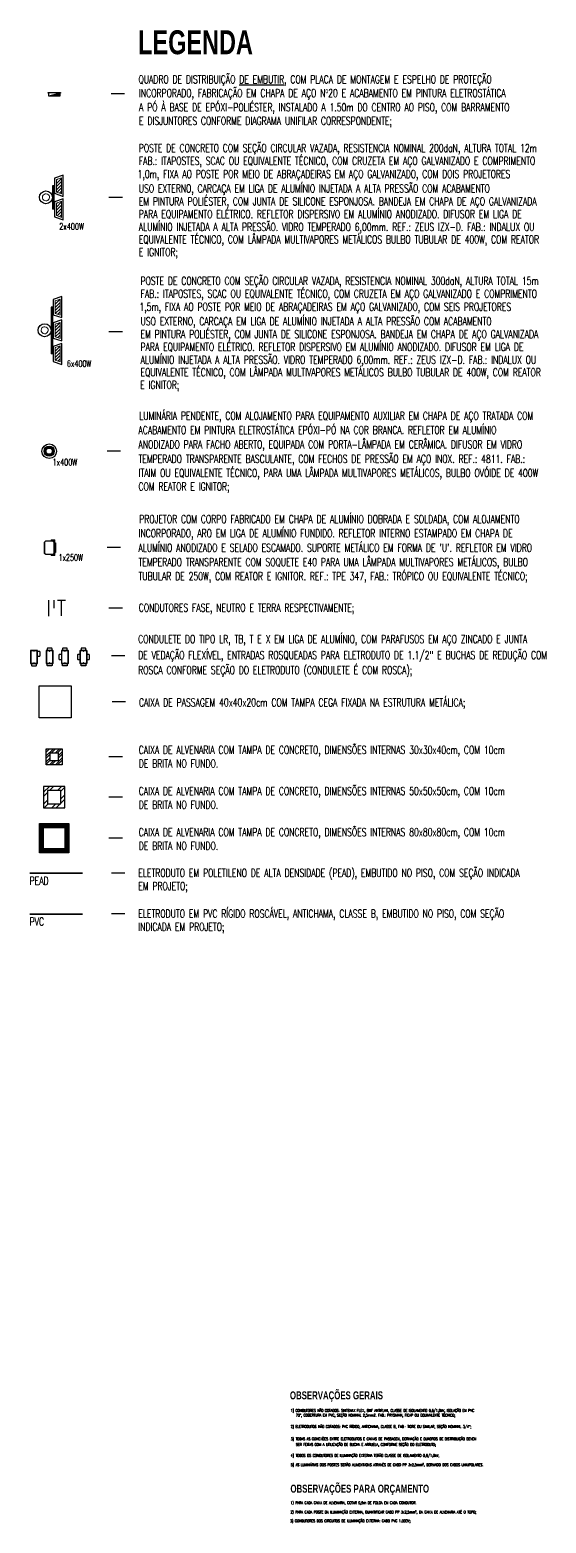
# Model space of a CAD drawing. Header units: millimetres. Extents: x 206 to 837, y 40 to 323.
# Drawn here: x 378.3 to 397.7, y 66.5 to 122.5 of the extents above; entities that cross this region are included whole.
import ezdxf

# ---------------------------------------------------------------- set-up
doc = ezdxf.new("R2010")
doc.units = ezdxf.units.MM
doc.set_wipeout_variables(frame=1)
doc.linetypes.add('HIDDEN', pattern=[9.525, 6.35, -3.175])
for name, color, linetype, lineweight in [('I-CAIXAS', 3, 'Continuous', 30), ('I-ELET_PISO', 5, 'HIDDEN', 35), ('I-FIAÇÃO', 2, 'Continuous', 25), ('I-LUMINÁRIA_EXT', 4, 'Continuous', 25), ('I-LUMINÁRIA_INT', 4, 'Continuous', 30), ('I-PONTO_ELE', 4, 'Continuous', 30), ('I-PROJETOR', 4, 'Continuous', 25), ('I-TEXTOS', 2, 'Continuous', 25)]:
    doc.layers.add(name, color=color, linetype=linetype, lineweight=lineweight)
doc.styles.add('ROMANS', font='ROMANS.SHX', dxfattribs={"height": 0.25})
doc.styles.add('SANSSERIFBOLD', font='sasb____.pfb')

# ---------------------------------------------------------------- blocks, each defined once
blk = doc.blocks.new('POSTE PROJETOR')
at = {"layer": 'I-LUMINÁRIA_EXT', "lineweight": 0}
h = blk.add_hatch(dxfattribs=at)
h.set_pattern_fill('ANSI31', color=9, scale=0.5625, angle=-90, style=0)
h.set_pattern_definition([(315, (13.54332, -417.67779), (0.049718446, 0.049718446), [])])
h.paths.add_polyline_path([(0.101, -0.918), (0.045, -1.075), (0.548, -1.075), (0.493, -0.918)])
h = blk.add_hatch(dxfattribs=at)
h.set_pattern_fill('ANSI31', color=9, scale=0.5625, angle=-90, style=0)
h.set_pattern_definition([(315, (14.279395, -417.67779), (0.049718446, 0.049718446), [])])
h.paths.add_polyline_path([(0.837, -0.918), (0.782, -1.075), (1.285, -1.075), (1.229, -0.918)])
at = {"layer": 'I-LUMINÁRIA_EXT'}
for p, q in [((0.297, -0.861), (0.297, -0.795)), ((1.033, -0.795), (0.297, -0.795)), ((1.033, -0.837), (0.297, -0.837)), ((1.033, -0.837), (1.033, -0.795)), ((1.033, -0.861), (1.033, -0.837))]:
    blk.add_line(p, q, dxfattribs=at)
for points in [[(-0.034, -1.131), (0.628, -1.131), (0.533, -0.861), (0.061, -0.861)], [(0.702, -1.131), (1.364, -1.131), (1.269, -0.861), (0.797, -0.861)]]:
    blk.add_lwpolyline(points, close=True, dxfattribs=at)
at = {"layer": 'I-LUMINÁRIA_EXT', "color": 9, "lineweight": 0}
for points in [[(0.045, -1.075), (0.548, -1.075), (0.493, -0.918), (0.101, -0.918)], [(0.782, -1.075), (1.285, -1.075), (1.229, -0.918), (0.837, -0.918)]]:
    blk.add_lwpolyline(points, close=True, dxfattribs=at)
at = {"layer": 'I-LUMINÁRIA_EXT'}
blk.add_circle((0.672, -0.591), 0.203, dxfattribs=at)
at = {"layer": 'I-LUMINÁRIA_EXT', "color": 9, "lineweight": 0}
blk.add_open_spline([(0.751, -0.669), (0.77, -0.65), (0.781, -0.624), (0.785, -0.551), (0.755, -0.505), (0.669, -0.471), (0.616, -0.485), (0.557, -0.555), (0.553, -0.61), (0.601, -0.688), (0.651, -0.71), (0.717, -0.695), (0.736, -0.684), (0.751, -0.669)], degree=3, knots=[0, 0, 0, 0, 0.730811, 0.730811, 1.975496, 1.975496, 3.220182, 3.220182, 4.464868, 4.464868, 5.709554, 5.709554, 6.283185, 6.283185, 6.283185, 6.283185], dxfattribs=at)
blk = doc.blocks.new('30X30')
at = {"layer": 'I-CAIXAS', "lineweight": 0}
h = blk.add_hatch(dxfattribs=at)
h.set_pattern_fill('STEEL', color=9, scale=0.05, style=0)
h.set_pattern_definition([(45, (0, 0), (-0.112253, 0.112253), []), (45, (0, 0.07938), (-0.112253, 0.112253), [])])
h.paths.add_polyline_path([(0.3, 0.3), (-0.3, 0.3), (-0.3, -0.3), (0.3, -0.3)])
h.paths.add_polyline_path([(0.15, -0.15), (-0.15, -0.15), (-0.15, 0.15), (0.15, 0.15)], flags=16)
at = {"layer": 'I-CAIXAS'}
for points in [[(-0.3, 0.3), (0.3, 0.3), (0.3, -0.3), (-0.3, -0.3)], [(-0.15, 0.15), (0.15, 0.15), (0.15, -0.15), (-0.15, -0.15)]]:
    blk.add_lwpolyline(points, close=True, dxfattribs=at)
blk = doc.blocks.new('CAIXA80X80')
at = {"layer": 'I-CAIXAS', "lineweight": 0}
h = blk.add_hatch(dxfattribs=at)
h.set_pattern_fill('STEEL', color=9, scale=0.018, style=0)
h.set_pattern_definition([(45, (-537.739416, 49.75879), (-0.0404111525, 0.0404111525), []), (45, (-537.739416, 49.787365), (-0.0404111525, 0.0404111525), [])])
h.paths.add_polyline_path([(0.55, 0.55), (-0.55, 0.55), (-0.55, -0.55), (0.55, -0.55)])
h.paths.add_polyline_path([(0.4, -0.4), (-0.4, -0.4), (-0.4, 0.4), (0.4, 0.4)], flags=16)
at = {"layer": 'I-CAIXAS'}
for points in [[(-0.55, 0.55), (0.55, 0.55), (0.55, -0.55), (-0.55, -0.55)], [(-0.4, 0.4), (0.4, 0.4), (0.4, -0.4), (-0.4, -0.4)]]:
    blk.add_lwpolyline(points, close=True, dxfattribs=at)
blk = doc.blocks.new('CX50X50')
at = {"layer": 'I-CAIXAS', "lineweight": 0}
h = blk.add_hatch(dxfattribs=at)
h.set_pattern_fill('STEEL', color=9, scale=0.1, style=0)
h.set_pattern_definition([(45, (0, 0), (-0.2245, 0.2245), []), (45, (0, 0.15875), (-0.2245, 0.2245), [])])
h.paths.add_polyline_path([(0.4, 0.4), (-0.4, 0.4), (-0.4, -0.4), (0.4, -0.4)])
h.paths.add_polyline_path([(0.25, -0.25), (-0.25, -0.25), (-0.25, 0.25), (0.25, 0.25)], flags=16)
at = {"layer": 'I-CAIXAS'}
for points in [[(0.4, 0.4), (-0.4, 0.4), (-0.4, -0.4), (0.4, -0.4)], [(0.25, 0.25), (-0.25, 0.25), (-0.25, -0.25), (0.25, -0.25)]]:
    blk.add_lwpolyline(points, close=True, dxfattribs=at)
blk = doc.blocks.new('QUADRO-DISTRIBUIÇÃO')
blk.add_wipeout([(-0.259, 0.091), (0.256, 0.091), (0.256, 0.061), (0.232, 0.061), (0.232, -0.061), (-0.232, -0.061), (-0.232, 0.061), (-0.259, 0.061)]).dxf.layer = 'I-CAIXAS'
at = {"layer": 'I-CAIXAS'}
blk.add_hatch(color=256, dxfattribs=at).paths.add_polyline_path([(-0.232, -0.061), (0.232, -0.061), (0.232, 0.061)])
for p, q in [((-0.259, 0.061), (-0.259, 0.091)), ((-0.259, 0.091), (0.256, 0.091)), ((-0.232, 0.061), (-0.259, 0.061)), ((-0.232, -0.061), (-0.232, 0.061)), ((0.232, 0.061), (-0.232, -0.061)), ((0.256, 0.061), (0.232, 0.061)), ((0.232, 0.061), (0.232, -0.061)), ((0.256, 0.091), (0.256, 0.061)), ((0.232, -0.061), (-0.232, -0.061)), ((0.232, -0.061), (-0.232, -0.061))]:
    blk.add_line(p, q, dxfattribs=at)
blk.add_solid([(0.256, 0.091), (-0.259, 0.091), (0.256, 0.061), (-0.259, 0.061)], dxfattribs=at)
blk = doc.blocks.new('1x250w')
at = {"layer": 'I-LUMINÁRIA_INT'}
h = blk.add_hatch(color=256, dxfattribs=at)
h.paths.add_polyline_path([(1460.621, 180.042, 1), (1460.329, 180.042, 1)])
h.paths.add_polyline_path([(1460.565, 180.042, 1), (1460.385, 180.042, 1)], flags=16)
for radius in [0.21, 0.146, 0.09]:
    blk.add_circle((1460.475, 180.042), radius, dxfattribs=at)
blk = doc.blocks.new('PROJETOR 250W')
at = {"layer": 'I-PROJETOR'}
blk.add_hatch(color=256, dxfattribs=at).paths.add_polyline_path([(-0.42, -0.213), (-0.41, -0.221), (-0.41, 0.221), (-0.42, 0.213)])
for p, q in [((-0.42, 0.213), (-0.371, 0.253)), ((-0.42, -0.213), (-0.42, 0.213)), ((-0.41, -0.221), (-0.41, 0.221)), ((-0.371, 0.253), (-0.123, 0.253)), ((-0.123, 0.253), (-0.074, 0.213)), ((-0.074, 0.213), (-0.074, -0.213)), ((-0.019, 0.18), (-0.019, -0.18)), ((-0.019, 0.18), (0, 0.18)), ((0, 0.18), (0, -0.18)), ((-0.371, -0.253), (-0.42, -0.213)), ((-0.123, -0.253), (-0.371, -0.253)), ((-0.123, -0.253), (-0.074, -0.213)), ((-0.019, -0.18), (0, -0.18))]:
    blk.add_line(p, q, dxfattribs=at)
at = {"layer": 'I-PROJETOR', "color": 8, "lineweight": 0}
for p, q in [((-0.171, 0.296), (-0.034, 0.296)), ((-0.171, 0.296), (-0.171, 0.267)), ((-0.171, 0.267), (-0.058, 0.267)), ((-0.058, 0.267), (-0.058, -0.267)), ((-0.034, 0.296), (-0.034, -0.296)), ((-0.171, -0.296), (-0.171, -0.267)), ((-0.171, -0.267), (-0.058, -0.267)), ((-0.171, -0.296), (-0.034, -0.296))]:
    blk.add_line(p, q, dxfattribs=at)
blk = doc.blocks.new('CONDULETE-L_VAZIO')
for p, q in [((-0.076, 0.003), (-0.076, -0.002)), ((-0.076, 0.003), (-0.076, -0.002)), ((0.076, 0.003), (0.076, -0.002)), ((0.076, 0.003), (0.076, -0.002))]:
    blk.add_line(p, q)
for points in [[(-0.08, 0.03), (-0.105, 0.03, 0.414214), (-0.11, 0.025), (-0.11, -0.025, 0.414214), (-0.105, -0.03), (-0.08, -0.03)], [(0.078, 0.003), (0.078, 0.04, 0.414214), (0.075, 0.043), (-0.075, 0.043, 0.414214), (-0.079, 0.04), (-0.079, 0.003)], [(0.076, 0.004), (0.076, 0.04, 0.414214), (0.075, 0.041), (-0.075, 0.041, 0.414214), (-0.076, 0.04), (-0.076, 0.004)], [(-0.079, -0.003), (-0.079, -0.04, 0.414214), (-0.075, -0.044), (0.075, -0.044, 0.414214), (0.078, -0.04), (0.078, -0.003)], [(-0.076, -0.004), (-0.076, -0.04, 0.414214), (-0.075, -0.041), (0.075, -0.041, 0.414214), (0.076, -0.04), (0.076, -0.004)], [(0.01, -0.045), (0.01, -0.07, 0.414214), (0.015, -0.075), (0.065, -0.075, 0.414214), (0.07, -0.07), (0.07, -0.045)]]:
    blk.add_lwpolyline(points, format="xyb")
blk.add_lwpolyline([(0.075, -0.045, 0.414214), (0.08, -0.04), (0.08, 0.04, 0.414214), (0.075, 0.045), (-0.075, 0.045, 0.414214), (-0.08, 0.04), (-0.08, -0.04, 0.414214), (-0.075, -0.045)], format="xyb", close=True)
for centre in [(-0.076, 0), (0.076, 0)]:
    blk.add_circle(centre, 0.0025)
for centre, start, end in [((-0.076, 0), 231.3178, 128.6822), ((0.076, 0), 51.3178, 308.6822)]:
    blk.add_arc(centre, 0.004, start, end)
blk = doc.blocks.new('CONDULETE-C_VAZIO')
for p, q in [((0.002, 0.076), (-0.002, 0.076)), ((0.002, 0.076), (-0.002, 0.076)), ((0.002, -0.076), (-0.002, -0.076)), ((0.002, -0.076), (-0.002, -0.076))]:
    blk.add_line(p, q)
blk.add_lwpolyline([(-0.045, -0.075, 0.414214), (-0.04, -0.08), (0.04, -0.08, 0.414214), (0.045, -0.075), (0.045, 0.075, 0.414214), (0.04, 0.08), (-0.04, 0.08, 0.414214), (-0.045, 0.075)], format="xyb", close=True)
for points in [[(-0.003, 0.078), (-0.04, 0.078, 0.414214), (-0.043, 0.075), (-0.043, -0.075, 0.414214), (-0.04, -0.079), (-0.003, -0.079)], [(-0.004, 0.076), (-0.04, 0.076, 0.414214), (-0.041, 0.075), (-0.041, -0.075, 0.414214), (-0.04, -0.076), (-0.004, -0.076)], [(0.03, 0.08), (0.03, 0.105, 0.414214), (0.025, 0.11), (-0.025, 0.11, 0.414214), (-0.03, 0.105), (-0.03, 0.08)], [(0.003, -0.079), (0.04, -0.079, 0.414214), (0.043, -0.075), (0.043, 0.075, 0.414214), (0.04, 0.078), (0.003, 0.078)], [(0.004, -0.076), (0.04, -0.076, 0.414214), (0.041, -0.075), (0.041, 0.075, 0.414214), (0.04, 0.076), (0.004, 0.076)], [(0.03, -0.08), (0.03, -0.105, -0.414214), (0.025, -0.11), (-0.025, -0.11, -0.414214), (-0.03, -0.105), (-0.03, -0.08)]]:
    blk.add_lwpolyline(points, format="xyb")
for centre in [(0, 0.076), (0, -0.076)]:
    blk.add_circle(centre, 0.0025)
for centre, start, end in [((0, 0.076), 141.3178, 38.6822), ((0, -0.076), 321.3178, 218.6822)]:
    blk.add_arc(centre, 0.004, start, end)
blk = doc.blocks.new('CONDULETE-T_VAZIO')
at = {"layer": 'I-CAIXAS'}
for p, q in [((-0.072, 0.076), (-0.077, 0.076)), ((-0.072, 0.076), (-0.077, 0.076)), ((-0.072, -0.076), (-0.077, -0.076)), ((-0.072, -0.076), (-0.077, -0.076))]:
    blk.add_line(p, q, dxfattribs=at)
for points in [[(-0.12, 0.03), (-0.145, 0.03, 0.414214), (-0.15, 0.025), (-0.15, -0.025, 0.414214), (-0.145, -0.03), (-0.12, -0.03)], [(-0.078, 0.078), (-0.115, 0.078, 0.414214), (-0.118, 0.075), (-0.118, -0.075, 0.414214), (-0.115, -0.079), (-0.078, -0.079)], [(-0.079, 0.076), (-0.115, 0.076, 0.414214), (-0.116, 0.075), (-0.116, -0.075, 0.414214), (-0.115, -0.076), (-0.079, -0.076)], [(-0.045, 0.08), (-0.045, 0.105, 0.414214), (-0.05, 0.11), (-0.1, 0.11, 0.414214), (-0.105, 0.105), (-0.105, 0.08)], [(-0.072, -0.079), (-0.035, -0.079, 0.414214), (-0.031, -0.075), (-0.031, 0.075, 0.414214), (-0.035, 0.078), (-0.072, 0.078)], [(-0.071, -0.076), (-0.035, -0.076, 0.414214), (-0.034, -0.075), (-0.034, 0.075, 0.414214), (-0.035, 0.076), (-0.071, 0.076)], [(-0.045, -0.08), (-0.045, -0.105, -0.414214), (-0.05, -0.11), (-0.1, -0.11, -0.414214), (-0.105, -0.105), (-0.105, -0.08)]]:
    blk.add_lwpolyline(points, format="xyb", dxfattribs=at)
blk.add_lwpolyline([(-0.12, -0.075, 0.414214), (-0.115, -0.08), (-0.035, -0.08, 0.414214), (-0.03, -0.075), (-0.03, 0.075, 0.414214), (-0.035, 0.08), (-0.115, 0.08, 0.414214), (-0.12, 0.075)], format="xyb", close=True, dxfattribs=at)
for centre in [(-0.075, 0.076), (-0.075, -0.076)]:
    blk.add_circle(centre, 0.0025, dxfattribs=at)
for centre, start, end in [((-0.075, 0.076), 141.3178, 38.6822), ((-0.075, -0.076), 321.3178, 218.6822)]:
    blk.add_arc(centre, 0.004, start, end, dxfattribs=at)
blk = doc.blocks.new('CONDULETE-X_VAZIO')
at = {"layer": 'I-CAIXAS'}
for p, q in [((-0.072, 0.076), (-0.077, 0.076)), ((-0.072, 0.076), (-0.077, 0.076)), ((-0.072, -0.076), (-0.077, -0.076)), ((-0.072, -0.076), (-0.077, -0.076))]:
    blk.add_line(p, q, dxfattribs=at)
for points in [[(-0.12, 0.03), (-0.145, 0.03, 0.414214), (-0.15, 0.025), (-0.15, -0.025, 0.414214), (-0.145, -0.03), (-0.12, -0.03)], [(-0.078, 0.078), (-0.115, 0.078, 0.414214), (-0.118, 0.075), (-0.118, -0.075, 0.414214), (-0.115, -0.079), (-0.078, -0.079)], [(-0.079, 0.076), (-0.115, 0.076, 0.414214), (-0.116, 0.075), (-0.116, -0.075, 0.414214), (-0.115, -0.076), (-0.079, -0.076)], [(-0.045, 0.08), (-0.045, 0.105, 0.414214), (-0.05, 0.11), (-0.1, 0.11, 0.414214), (-0.105, 0.105), (-0.105, 0.08)], [(-0.072, -0.079), (-0.035, -0.079, 0.414214), (-0.031, -0.075), (-0.031, 0.075, 0.414214), (-0.035, 0.078), (-0.072, 0.078)], [(-0.071, -0.076), (-0.035, -0.076, 0.414214), (-0.034, -0.075), (-0.034, 0.075, 0.414214), (-0.035, 0.076), (-0.071, 0.076)], [(-0.03, -0.03), (-0.005, -0.03, 0.414214), (0, -0.025), (0, 0.025, 0.414214), (-0.005, 0.03), (-0.03, 0.03)], [(-0.045, -0.08), (-0.045, -0.105, -0.414214), (-0.05, -0.11), (-0.1, -0.11, -0.414214), (-0.105, -0.105), (-0.105, -0.08)]]:
    blk.add_lwpolyline(points, format="xyb", dxfattribs=at)
blk.add_lwpolyline([(-0.12, -0.075, 0.414214), (-0.115, -0.08), (-0.035, -0.08, 0.414214), (-0.03, -0.075), (-0.03, 0.075, 0.414214), (-0.035, 0.08), (-0.115, 0.08, 0.414214), (-0.12, 0.075)], format="xyb", close=True, dxfattribs=at)
for centre in [(-0.075, 0.076), (-0.075, -0.076)]:
    blk.add_circle(centre, 0.0025, dxfattribs=at)
for centre, start, end in [((-0.075, 0.076), 141.3178, 38.6822), ((-0.075, -0.076), 321.3178, 218.6822)]:
    blk.add_arc(centre, 0.004, start, end, dxfattribs=at)
blk = doc.blocks.new('PAULO')
at = {"layer": 'I-LUMINÁRIA_EXT', "lineweight": 0}
h = blk.add_hatch(dxfattribs=at)
h.set_pattern_fill('ANSI31', color=9, scale=0.140625, angle=-90, style=0)
h.set_pattern_definition([(315, (373.623129, -15.563748), (0.0124296114, 0.0124296114), [])])
h.paths.add_polyline_path([(370.262, 88.626), (370.249, 88.587), (370.374, 88.587), (370.361, 88.626)])
h = blk.add_hatch(dxfattribs=at)
h.set_pattern_fill('ANSI31', color=9, scale=0.140625, angle=-90, style=0)
h.set_pattern_definition([(315, (373.807147, -15.563748), (0.0124296114, 0.0124296114), [])])
h.paths.add_polyline_path([(370.446, 88.626), (370.433, 88.587), (370.558, 88.587), (370.545, 88.626)])
h = blk.add_hatch(dxfattribs=at)
h.set_pattern_fill('ANSI31', color=9, scale=0.140625, angle=-90, style=0)
h.set_pattern_definition([(315, (373.989078, -15.563748), (0.0124296114, 0.0124296114), [])])
h.paths.add_polyline_path([(370.628, 88.626), (370.615, 88.587), (370.74, 88.587), (370.727, 88.626)])
at = {"layer": 'I-LUMINÁRIA_EXT'}
for p, q in [((370.312, 88.64), (370.312, 88.657)), ((370.677, 88.657), (370.312, 88.657)), ((370.677, 88.646), (370.312, 88.646)), ((370.496, 88.64), (370.496, 88.646)), ((370.677, 88.64), (370.677, 88.657))]:
    blk.add_line(p, q, dxfattribs=at)
for points in [[(370.229, 88.573), (370.394, 88.573), (370.371, 88.64), (370.252, 88.64)], [(370.413, 88.573), (370.578, 88.573), (370.555, 88.64), (370.436, 88.64)], [(370.595, 88.573), (370.76, 88.573), (370.737, 88.64), (370.618, 88.64)]]:
    blk.add_lwpolyline(points, close=True, dxfattribs=at)
at = {"layer": 'I-LUMINÁRIA_EXT', "color": 9, "lineweight": 0}
for points in [[(370.249, 88.587), (370.374, 88.587), (370.361, 88.626), (370.262, 88.626)], [(370.433, 88.587), (370.558, 88.587), (370.545, 88.626), (370.446, 88.626)], [(370.615, 88.587), (370.74, 88.587), (370.727, 88.626), (370.628, 88.626)]]:
    blk.add_lwpolyline(points, close=True, dxfattribs=at)
at = {"layer": 'I-LUMINÁRIA_EXT'}
blk.add_circle((370.497, 88.708), 0.0508, dxfattribs=at)
at = {"layer": 'I-LUMINÁRIA_EXT', "color": 9, "lineweight": 0}
blk.add_open_spline([(370.516, 88.688), (370.521, 88.693), (370.524, 88.7), (370.525, 88.718), (370.518, 88.729), (370.496, 88.738), (370.483, 88.734), (370.468, 88.717), (370.467, 88.703), (370.479, 88.684), (370.492, 88.678), (370.508, 88.682), (370.513, 88.685), (370.516, 88.688)], degree=3, knots=[0, 0, 0, 0, 0.730811, 0.730811, 1.975496, 1.975496, 3.220182, 3.220182, 4.464868, 4.464868, 5.709554, 5.709554, 6.283185, 6.283185, 6.283185, 6.283185], dxfattribs=at)

msp = doc.modelspace()

# ---------------------------------------------------------------- linework, layer by layer
at = {"color": 4}
for p, q in [((381.888, 120.078), (381.383, 120.078)), ((381.809, 116.2), (381.304, 116.2)), ((381.809, 111.152), (381.304, 111.152)), ((381.809, 100.794), (381.304, 100.794)), ((381.9, 99.004), (381.395, 99.004)), ((381.924, 97.282), (381.419, 97.282)), ((381.809, 95.226), (381.304, 95.226)), ((381.809, 93.712), (381.304, 93.712)), ((381.809, 92.17), (381.304, 92.17)), ((381.902, 90.861), (381.396, 90.861)), ((381.902, 89.332), (381.396, 89.332))]:
    msp.add_line(p, q, dxfattribs=at)
at = {"layer": 'I-CAIXAS'}
msp.add_lwpolyline([(378.682, 97.889), (379.887, 97.889), (379.887, 96.689), (378.682, 96.689)], close=True, dxfattribs=at)
at = {"layer": 'I-ELET_PISO'}
for p, q in [((378.336, 90.858), (380.306, 90.858)), ((378.336, 89.329), (380.306, 89.329))]:
    msp.add_line(p, q, dxfattribs=at)
at = {"layer": 'I-FIAÇÃO', "color": 2}
for p, q in [((379.052, 100.494), (379.052, 101.094)), ((379.052, 100.494), (379.052, 101.094)), ((379.251, 100.794), (379.251, 101.094)), ((379.251, 100.794), (379.251, 101.094)), ((379.374, 101.094), (379.674, 101.094)), ((379.374, 101.094), (379.674, 101.094)), ((379.524, 100.794), (379.524, 101.094)), ((379.524, 100.794), (379.524, 101.094)), ((379.524, 100.504), (379.524, 100.794)), ((379.524, 100.504), (379.524, 100.794))]:
    msp.add_line(p, q, dxfattribs=at)
at = {"layer": 'I-PONTO_ELE', "color": 4}
for p, q in [((381.735, 106.681), (381.23, 106.681)), ((381.735, 103.065), (381.23, 103.065))]:
    msp.add_line(p, q, dxfattribs=at)

# ---------------------------------------------------------------- block references
at = {"layer": 'I-CAIXAS'}
for name, p, xscale, yscale, zscale in [('QUADRO-DISTRIBUIÇÃO', (379.251, 120.047), 0.9000000000000341, 0.9000000000000341, 0.9000000000000341), ('CONDULETE-C_VAZIO', (379.078, 98.964), 3, 3, 3), ('CONDULETE-T_VAZIO', (379.877, 98.964), 3, 3, 3), ('CONDULETE-X_VAZIO', (380.571, 98.964), 3, 3, 3)]:
    msp.add_blockref(name, p, dxfattribs=dict(at, xscale=xscale, yscale=yscale, zscale=zscale))
at = {"layer": 'I-CAIXAS', "xscale": 3, "yscale": 3, "zscale": 3, "rotation": 90}
msp.add_blockref('CONDULETE-L_VAZIO', (378.492, 98.964), dxfattribs=at)
at = {"layer": 'I-CAIXAS'}
for name, p in [('30X30', (379.251, 95.226)), ('CAIXA80X80', (379.251, 92.17))]:
    msp.add_blockref(name, p, dxfattribs=at)
at = {"layer": 'I-ELET_PISO', "xscale": 4.801181099999999, "yscale": 4.801181099999999, "zscale": 4.801181099999999, "rotation": 89.99999999999999}
msp.add_blockref('PAULO', (804.793, -1667.605), dxfattribs=at)
at = {"layer": 'I-ELET_PISO'}
msp.add_blockref('CX50X50', (379.251, 93.712), dxfattribs=at)
at = {"layer": 'I-LUMINÁRIA_EXT', "xscale": 1.2, "yscale": 1.2, "zscale": 1.2, "rotation": 89.99999999999935}
msp.add_blockref('POSTE PROJETOR', (378.231, 115.394), dxfattribs=at)
at = {"layer": 'I-LUMINÁRIA_EXT', "xscale": 1.299999999999955, "yscale": 1.299999999999955, "zscale": 1.299999999999955}
msp.add_blockref('1x250w', (-1519.556, -127.373), dxfattribs=at)
at = {"layer": 'I-PROJETOR'}
msp.add_blockref('PROJETOR 250W', (379.304, 103.064), dxfattribs=at)

# ---------------------------------------------------------------- texts
at = {"layer": 'I-TEXTOS', "color": 4, "style": 'SANSSERIFBOLD', "width": 0.7}
for s, height, p in [('LEGENDA ', 0.9, (382.399, 121.566)), ('OBSERVAÇÕES GERAIS', 0.3, (388.091, 71.132)), ('OBSERVAÇÕES PARA ORÇAMENTO', 0.3, (388.11, 67.632))]:
    msp.add_text(s, height=height, dxfattribs=at).set_placement(p)
at = {"layer": 'I-TEXTOS', "color": 2, "style": 'ROMANS', "width": 0.7}
for s, height, p in [('QUADRO DE DISTRIBUIÇÃO %%UDE EMBUTIR%%U, COM PLACA DE MONTAGEM E ESPELHO DE PROTEÇÃO', 0.3, (382.41, 120.473)), ('A PÓ À BASE DE EPÓXI-POLIÉSTER, INSTALADO A 1.50m DO CENTRO AO PISO, COM BARRAMENTO', 0.3, (382.431, 119.425)), ('INCORPORADO, FABRICAÇÃO EM CHAPA DE AÇO Nº20 E ACABAMENTO EM PINTURA ELETROSTÁTICA', 0.3, (382.431, 119.96)), ('E DISJUNTORES CONFORME DIAGRAMA UNIFILAR CORRESPONDENTE;', 0.3, (382.431, 118.917)), ('POSTE DE CONCRETO COM SEÇÃO CIRCULAR VAZADA, RESISTENCIA NOMINAL 200daN, ALTURA TOTAL 12m', 0.3, (382.422, 117.898)), ('FAB.: ITAPOSTES, SCAC OU EQUIVALENTE TÉCNICO, COM CRUZETA EM AÇO GALVANIZADO E COMPRIMENTO', 0.3, (382.422, 117.417)), ('1,0m, FIXA AO POSTE POR MEIO DE ABRAÇADEIRAS EM AÇO GALVANIZADO, COM DOIS PROJETORES', 0.3, (382.38, 116.924)), ('USO EXTERNO, CARCAÇA EM LIGA DE ALUMÍNIO INJETADA A ALTA PRESSÃO COM ACABAMENTO ', 0.3, (382.422, 116.381)), ('EM PINTURA POLIÉSTER, COM JUNTA DE SILICONE ESPONJOSA. BANDEJA EM CHAPA DE AÇO GALVANIZADA ', 0.3, (382.422, 115.9)), ('ALUMÍNIO INJETADA A ALTA PRESSÃO. VIDRO TEMPERADO 6,00mm. REF.: ZEUS IZX-D. FAB.: INDALUX OU', 0.3, (382.422, 114.939)), ('PARA EQUIPAMENTO ELÉTRICO. REFLETOR DISPERSIVO EM ALUMÍNIO ANODIZADO. DIFUSOR EM LIGA DE ', 0.3, (382.422, 115.42)), ('EQUIVALENTE TÉCNICO, COM LÂMPADA MULTIVAPORES METÁLICOS BULBO TUBULAR DE 400W, COM REATOR ', 0.3, (382.422, 114.47)), ('E IGNITOR;', 0.3, (382.422, 113.995)), ('POSTE DE CONCRETO COM SEÇÃO CIRCULAR VAZADA, RESISTENCIA NOMINAL 300daN, ALTURA TOTAL 15m', 0.3, (382.488, 112.918)), ('FAB.: ITAPOSTES, SCAC OU EQUIVALENTE TÉCNICO, COM CRUZETA EM AÇO GALVANIZADO E COMPRIMENTO', 0.3, (382.488, 112.436)), ('1,5m, FIXA AO POSTE POR MEIO DE ABRAÇADEIRAS EM AÇO GALVANIZADO, COM SEIS PROJETORES', 0.3, (382.446, 111.944)), ('USO EXTERNO, CARCAÇA EM LIGA DE ALUMÍNIO INJETADA A ALTA PRESSÃO COM ACABAMENTO ', 0.3, (382.487, 111.401)), ('EM PINTURA POLIÉSTER, COM JUNTA DE SILICONE ESPONJOSA. BANDEJA EM CHAPA DE AÇO GALVANIZADA ', 0.3, (382.487, 110.92)), ('ALUMÍNIO INJETADA A ALTA PRESSÃO. VIDRO TEMPERADO 6,00mm. REF.: ZEUS IZX-D. FAB.: INDALUX OU', 0.3, (382.487, 109.959)), ('PARA EQUIPAMENTO ELÉTRICO. REFLETOR DISPERSIVO EM ALUMÍNIO ANODIZADO. DIFUSOR EM LIGA DE ', 0.3, (382.487, 110.439)), ('EQUIVALENTE TÉCNICO, COM LÂMPADA MULTIVAPORES METÁLICOS BULBO TUBULAR DE 400W, COM REATOR ', 0.3, (382.487, 109.49)), ('E IGNITOR;', 0.3, (382.472, 109.018)), ('CONDUTORES FASE, NEUTRO E TERRA RESPECTIVAMENTE;', 0.3, (382.421, 100.664)), ('CONDULETE DO TIPO LR, TB, T E X EM LIGA DE ALUMÍNIO, COM PARAFUSOS EM AÇO ZINCADO E JUNTA', 0.3, (382.4, 99.487)), ('DE VEDAÇÃO FLEXÍVEL, ENTRADAS ROSQUEADAS PARA ELETRODUTO DE 1.1/2" E BUCHAS DE REDUÇÃO COM', 0.3, (382.4, 98.887)), ('ROSCA CONFORME SEÇÃO DO ELETRODUTO (CONDULETE É COM ROSCA);', 0.3, (382.4, 98.323)), ('CAIXA DE ALVENARIA COM TAMPA DE CONCRETO, DIMENSÕES INTERNAS 30x30x40cm, COM 10cm ', 0.3, (382.421, 95.332)), ('DE BRITA NO FUNDO.', 0.3, (382.421, 94.818)), ('CAIXA DE ALVENARIA COM TAMPA DE CONCRETO, DIMENSÕES INTERNAS 50x50x50cm, COM 10cm ', 0.3, (382.421, 93.79)), ('DE BRITA NO FUNDO.', 0.3, (382.421, 93.276)), ('CAIXA DE ALVENARIA COM TAMPA DE CONCRETO, DIMENSÕES INTERNAS 80x80x80cm, COM 10cm ', 0.3, (382.421, 92.248)), ('DE BRITA NO FUNDO.', 0.3, (382.421, 91.734)), ('PEAD', 0.3, (378.329, 90.424)), ('ELETRODUTO EM POLETILENO DE ALTA DENSIDADE (PEAD), EMBUTIDO NO PISO, COM SEÇÃO INDICADA', 0.3, (382.402, 90.722)), ('EM PROJETO;', 0.3, (382.402, 90.227)), ('ELETRODUTO EM PVC RÍGIDO ROSCÁVEL, ANTICHAMA, CLASSE B, EMBUTIDO NO PISO, COM SEÇÃO', 0.3, (382.402, 89.193)), ('PVC', 0.3, (378.329, 88.895)), ('INDICADA EM PROJETO;', 0.3, (382.402, 88.698)), ('1) CONDUTORES NÃO COTADOS: SINTENAX FLEX, BWF ANTIFLAN, CLASSE DE ISOLAMENTO 0,6/1,0kV, ISOLAÇÃO EM PVC', 0.1, (388.12, 70.664)), ('70°, COBERTURA EM PVC, SEÇÃO NOMINAL 2,5mm2. FAB.: PRYSMIAN, FICAP OU EQUIVALENTE TÉCNICO;', 0.1, (388.316, 70.487)), ('2) ELETRODUTOS NÃO COTADOS: PVC RÍGIDO, ANTICHAMA, CLASSE B, FAB.: TIGRE OU SIMILAR, SEÇÃO NOMINAL 3/4";', 0.1, (388.12, 70.06)), ('3) TODAS AS CONEXÕES ENTRE ELETRODUTOS E CAIXAS DE PASSAGEM, DERIVAÇÃO E QUADROS DE DISTRIBUIÇÃO DEVEM', 0.1, (388.12, 69.599)), ('SER FEITAS COM A UTILIZAÇÃO DE BUCHA E ARRUELA, CONFORME SEÇÃO DO ELETRODUTO;', 0.1, (388.316, 69.387)), ('4) TODOS OS CONDUTORES DE ILUMINAÇÃO EXTERNA TERÃO CLASSE DE ISOLAMENTO 0,6/1,0kV;', 0.1, (388.12, 68.977)), ('5) AS LUMINÁRIAS DOS POSTES SERÃO ALIMENTADAS ATRAVÉS DE CABO PP 3x2,5mm², DERIVADO DOS CABOS UNIUPOLARES.', 0.1, (388.12, 68.629)), ('1) PARA CADA CAIXA DE ALVENARIA, COTAR 0,5m DE FOLGA EM CADA CONDUTOR.', 0.1, (388.11, 67.208)), ('3) CONDUTORES DOS CIRCUITOS DE ILUMINAÇÃO EXTERNA: CABO PVC 1.000V;', 0.1, (388.095, 66.524)), ('2) PARA CADA POSTE DA ILUMINAÇÃO EXTERNA, QUANTIFICAR CABO PP 3x2,5mm², DA CAIXA DE ALVENARIA ATÉ O TOPO;', 0.1, (388.11, 66.858))]:
    msp.add_text(s, height=height, dxfattribs=at).set_placement(p)
at = {"layer": 'I-TEXTOS', "style": 'ROMANS', "width": 0.7}
for s, height, p in [('2x400W', 0.24, (379.44, 114.988)), ('6x400W', 0.24, (379.725, 109.844)), ('LUMINÁRIA PENDENTE, COM ALOJAMENTO PARA EQUIPAMENTO AUXILIAR EM CHAPA DE AÇO TRATADA COM', 0.3, (382.438, 107.859)), ('ACABAMENTO EM PINTURA ELETROSTÁTICA EPÓXI-PÓ NA COR BRANCA. REFLETOR EM ALUMÍNIO ', 0.3, (382.411, 107.325)), ('ANODIZADO PARA FACHO ABERTO, EQUIPADA COM PORTA-LÂMPADA EM CERÂMICA. DIFUSOR EM VIDRO ', 0.3, (382.411, 106.784)), ('1x400W', 0.24, (379.189, 106.151)), ('TEMPERADO TRANSPARENTE BASCULANTE, COM FECHOS DE PRESSÃO EM AÇO INOX. REF.: 4811. FAB.:', 0.3, (382.411, 106.244)), ('ITAIM OU EQUIVALENTE TÉCNICO, PARA UMA LÂMPADA MULTIVAPORES METÁLICOS, BULBO OVÓIDE DE 400W', 0.3, (382.411, 105.715)), ('COM REATOR E IGNITOR;', 0.3, (382.411, 105.207)), ('PROJETOR COM CORPO FABRICADO EM CHAPA DE ALUMÍNIO DOBRADA E SOLDADA, COM ALOJAMENTO', 0.3, (382.438, 103.987)), ('INCORPORADO, ARO EM LIGA DE ALUMÍNIO FUNDIDO. REFLETOR INTERNO ESTAMPADO EM CHAPA DE', 0.3, (382.411, 103.453)), ("ALUMÍNIO ANODIZADO E SELADO ESCAMADO. SUPORTE METÁLICO EM FORMA DE 'U'. REFLETOR EM VIDRO", 0.3, (382.411, 102.912)), ('1x250W', 0.24, (379.409, 102.577)), ('TEMPERADO TRANSPARENTE COM SOQUETE E40 PARA UMA LÂMPADA MULTIVAPORES METÁLICOS, BULBO', 0.3, (382.411, 102.372)), ('TUBULAR DE 250W, COM REATOR E IGNITOR. REF.: TPE 347, FAB.: TRÓPICO OU EQUIVALENTE TÉCNICO;', 0.3, (382.411, 101.844)), ('CAIXA DE PASSAGEM 40x40x20cm COM TAMPA CEGA FIXADA NA ESTRUTURA METÁLICA;', 0.3, (382.428, 97.112, 0.169))]:
    msp.add_text(s, height=height, dxfattribs=at).set_placement(p)

doc.saveas('drawing.dxf')
